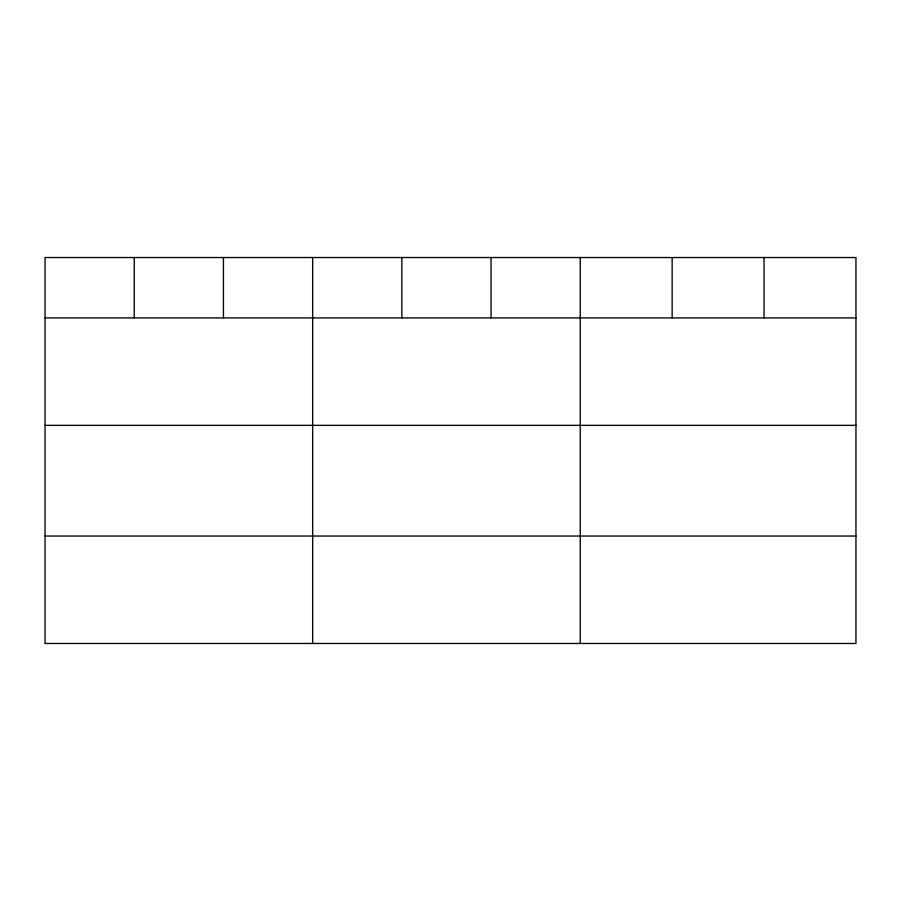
<?xml version="1.0" encoding="UTF-8"?>
<svg xmlns="http://www.w3.org/2000/svg" width="901" height="901" viewBox="0 0 901 901"><rect width="100%" height="100%" fill="white"/><g stroke="black" fill="none" stroke-linecap="round" stroke-linejoin="round"><path stroke-width="1.35" d="M855.95 425.351L855.95 257.528L45.05 257.528L45.05 643.472L855.95 643.472L855.95 425.351L45.05 425.351M45.05 317.907L855.95 317.907M45.05 536.039L855.95 536.039M764.048 257.528L764.048 317.907M672.146 257.528L672.146 317.907M580.244 257.528L580.244 643.472M491.045 257.528L491.045 317.907M401.846 257.528L401.846 317.907M312.647 257.528L312.647 643.472M223.448 257.528L223.448 317.907M134.249 257.528L134.249 317.907"/></g></svg>
